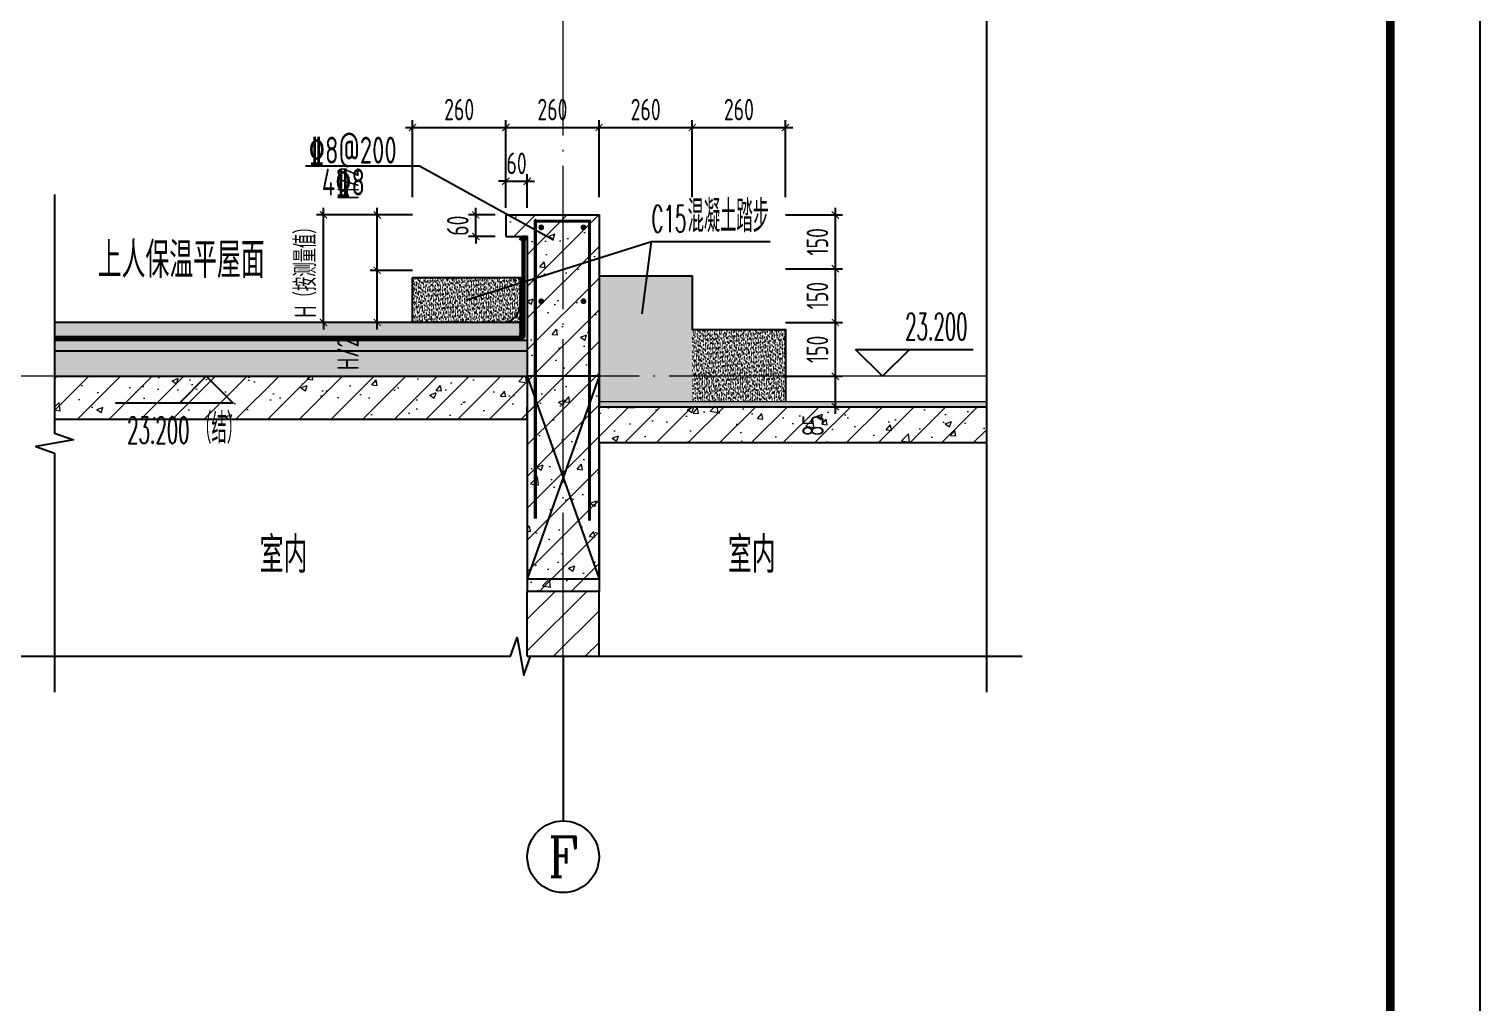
# Model space of a CAD drawing. Extents: x -812054 to 22247, y -644080 to 1003627.
# Drawn here: x -13511 to -9465, y -219673 to -216957 of the extents above; entities that cross this region are included whole.
import ezdxf
from ezdxf.enums import TextEntityAlignment as Align

# ---------------------------------------------------------------- set-up
doc = ezdxf.new("R2010")
doc.units = 0
doc.header["$LTSCALE"] = 1000
doc.linetypes.add('DASH', pattern=[0.35, 0.25, -0.1])
doc.linetypes.add('DOTE', pattern=[2.42, 2, -0.2, 0.02, -0.2])
doc.layers.get('0').update_dxf_attribs({"linetype": 'CONTINUOUS'})
doc.layers.get('DEFPOINTS').update_dxf_attribs({"linetype": 'CONTINUOUS'})
for name, color, linetype in [('3-屋面构造层', 157, 'CONTINUOUS'), ('A-AXIS_TEXT', 7, 'CONTINUOUS'), ('AXIS', 3, 'CONTINUOUS'), ('DIM', 2, 'CONTINUOUS'), ('DIM_ELEV', 3, 'CONTINUOUS'), ('DIM_IDEN', 67, 'CONTINUOUS'), ('DIM_SYMB', 3, 'CONTINUOUS'), ('PUB_TEXT', 2, 'CONTINUOUS'), ('REIN', 6, 'CONTINUOUS'), ('S-大样-砼线', 7, 'CONTINUOUS'), ('S-引出线', 40, 'CONTINUOUS'), ('TEXT', 2, 'CONTINUOUS'), ('WALL', 5, 'CONTINUOUS'), ('立面-看线', 251, 'CONTINUOUS')]:
    doc.layers.add(name, color=color, linetype=linetype)
for name, color, linetype, lineweight in [('AXIS_TEXT', 7, 'CONTINUOUS', 20), ('DOTE', 19, 'DOTE', 9), ('PUB_HATCH', 8, 'CONTINUOUS', 9), ('图框', 9, 'CONTINUOUS', 18)]:
    doc.layers.add(name, color=color, linetype=linetype, lineweight=lineweight)
doc.layers.add('yichutu', color=7, linetype='CONTINUOUS', true_color=0xffffff)
doc.styles.add('_TCH_AXIS', font='COMPLEX', dxfattribs={"bigfont": 'GBCBIG'})
doc.styles.add('_TCH_DIM', font='SIMPLEX.shx', dxfattribs={"width": 0.7, "bigfont": 'GBCBIG.shx'})
doc.styles.add('COMPLEX', font='COMPLEX')
doc.styles.add('DIM_FONT_T3', font='SIMPLEX', dxfattribs={"width": 0.705882, "bigfont": 'GBCBIG'})
doc.styles.add('TSSD_DIMENSION', font='Tssdeng.shx', dxfattribs={"width": 0.7, "bigfont": 'tssdchn.shx'})
doc.styles.add('TSSD_REIN', font='tssdeng.shx', dxfattribs={"width": 0.7, "height": 300, "bigfont": 'tssdchn.shx'})
doc.dimstyles.new('TSSD_20_20', dxfattribs={"dimtxt": 60, "dimasz": 20, "dimexe": 20, "dimexo": 50, "dimgap": 20, "dimtad": 1, "dimdec": 0, "dimzin": 0, "dimdsep": 46, "dimtxsty": 'TSSD_DIMENSION', "dimblk": 'ARCHTICK', "dimblk1": 'ARCHTICK', "dimblk2": 'ARCHTICK', "dimcen": 0, "dimdle": 20, "dimclrt": 7, "dimadec": 0, "dimazin": 0, "dimtfac": 1, "dimtdec": 0, "dimtix": 1, "dimtmove": 2, "dimatfit": 3, "dimfxl": 1, "dimtolj": 1, "dimtzin": 0, "dimarcsym": 0})
pattern_1 = [(45, (-700045.335, -61224.87), (-44.194174, 44.194174), []), (50, (-700045.33, -61224.87), (179.315046, -15.688034), [18.75, -206.25]), (355, (-700045.33, -61224.87), (-34.687833, 188.048033), [15, -165]), (100.4514, (-700030.4, -61226.18), (144.627345, 172.359886), [15.935047, -175.28553]), (46.1842, (-700045.33, -61174.87), (266.81026, -41.379754), [28.125, -309.375]), (96.6356, (-700023.1, -61178.32), (233.66568, 243.52947), [23.90257, -262.92825]), (351.1842, (-700045.33, -61174.87), (233.66549, 243.52965), [22.5, -247.5]), (21, (-700020.33, -61187.37), (149.226763, -100.654723), [18.75, -206.25]), (326, (-700020.33, -61187.37), (60.828833, 181.28751), [15, -165]), (71.4514, (-700007.9, -61195.76), (210.055657, 80.632624), [15.935047, -175.28553]), (37.5, (-700045.335, -61224.87), (3.039964, 83.2234635), [0, -163, 0, -167.5, 0, -165.625]), (7.5, (-700045.335, -61224.87), (65.767384, 98.602928), [0, -95.5, 0, -159.25, 0, -63.125]), (327.5, (-700101.085, -61224.87), (133.455609, -5.638718), [0, -62.5, 0, -195, 0, -258.75]), (317.5, (-700126.08, -61224.87), (145.796542, 25.026246), [0, -81.25, 0, -129.5, 0, -183.75])]

# ---------------------------------------------------------------- blocks, each defined once
blk = doc.blocks.new('GFDDDDRG')
at = {"layer": '图框'}
blk.add_lwpolyline([(923309.8, -107437), (923309.8, -159999.5), (893609.8, -159999.5), (893609.8, -107437)], close=True, dxfattribs=at)
blk.add_lwpolyline([(923309.8, -107437), (923309.8, -159999.5), (893609.8, -159999.5), (893609.8, -107437)], close=True, dxfattribs=at)
at = {"layer": '图框', "const_width": 50}
blk.add_lwpolyline([(894109.8, -159499.5), (922809.8, -159499.5), (922809.8, -108687), (894109.8, -108687)], close=True, dxfattribs=at)
blk = doc.blocks.new('yct-1051-594-26275-14850-25-1002.0')
at = {"layer": 'yichutu', "color": 7, "true_color": 0xffffff}
blk.add_lwpolyline([(0, 0), (0, 14850), (26275, 14850), (26275, 0)], close=True, dxfattribs=at)
blk = doc.blocks.new('_ArchTick')
at = {"color": 0, "linetype": 'ByBlock', "const_width": 0.15}
blk.add_lwpolyline([(-0.5, -0.5), (0.5, 0.5)], dxfattribs=at)
blk = doc.blocks.new('*D3517')
at = {"layer": 'DEFPOINTS', "color": 0, "transparency": 16777216}
for p in [(-11428.4, -217925.2), (-11262.4, -217925.2), (-11428.4, -218010.2)]:
    blk.add_point(p, dxfattribs=at)
at = {"layer": 'DIM', "color": 0, "lineweight": -2, "transparency": 16777216}
for p, q in [((-11262.4, -218030.2), (-11262.4, -217905.2)), ((-11378.4, -217925.2), (-11242.4, -217925.2)), ((-11378.4, -218010.2), (-11242.4, -218010.2))]:
    blk.add_line(p, q, dxfattribs=at)
at = {"layer": 'DIM', "color": 0, "lineweight": -2, "transparency": 16777216, "xscale": 20, "yscale": 20, "zscale": 20}
for p, rotation in [((-11262.4, -217925.2), 90), ((-11262.4, -218010.2), 270)]:
    blk.add_blockref('_ArchTick', p, dxfattribs=dict(at, rotation=rotation))
at = {"layer": 'DIM', "color": 7, "transparency": 16777216, "insert": (-11324.6, -218062.6), "char_height": 60, "attachment_point": 5, "rotation": 90, "style": 'TSSD_DIMENSION'}
blk.add_mtext('\\A1;85', dxfattribs=at)
blk = doc.blocks.new('*D3524')
at = {"layer": 'DEFPOINTS', "color": 0, "transparency": 16777216}
for p in [(-12689.6, -217475.1), (-12391.3, -217475.2), (-12391.3, -217775.2)]:
    blk.add_point(p, dxfattribs=at)
at = {"layer": 'DIM', "color": 0, "lineweight": -2, "transparency": 16777216}
for p, q in [((-12689.6, -217475.1), (-12689.6, -217455.1)), ((-12441.3, -217475.2), (-12709.6, -217475.1)), ((-12689.7, -217775.1), (-12689.6, -217475.1)), ((-12441.3, -217775.2), (-12709.7, -217775.1)), ((-12689.7, -217775.1), (-12689.7, -217795.1))]:
    blk.add_line(p, q, dxfattribs=at)
at = {"layer": 'DIM', "color": 0, "lineweight": -2, "transparency": 16777216, "xscale": 20, "yscale": 20, "zscale": 20}
for p, rotation in [((-12689.6, -217475.1), 269.9914374680386), ((-12689.7, -217775.1), 89.99143746803853)]:
    blk.add_blockref('_ArchTick', p, dxfattribs=dict(at, rotation=rotation))
at = {"layer": 'DIM', "color": 7, "transparency": 16777216, "insert": (-12739.7, -217625.1), "char_height": 60, "attachment_point": 5, "rotation": 89.9914, "style": 'TSSD_DIMENSION'}
blk.add_mtext('\\A1;H（按测量值）', dxfattribs=at)
blk = doc.blocks.new('*D3525')
at = {"layer": 'DEFPOINTS', "color": 0, "transparency": 16777216}
for p in [(-12539.6, -217475.2), (-12391.3, -217475.2), (-12391.3, -217630.2)]:
    blk.add_point(p, dxfattribs=at)
at = {"layer": 'DIM', "color": 0, "lineweight": -2, "transparency": 16777216}
for p, q in [((-12539.7, -217650.2), (-12539.6, -217455.2)), ((-12441.3, -217475.2), (-12559.6, -217475.2)), ((-12441.3, -217630.2), (-12559.7, -217630.2))]:
    blk.add_line(p, q, dxfattribs=at)
at = {"layer": 'DIM', "color": 0, "lineweight": -2, "transparency": 16777216, "xscale": 20, "yscale": 20, "zscale": 20}
for p, rotation in [((-12539.6, -217475.2), 89.99143746801619), ((-12539.7, -217630.2), 269.9914374680162)]:
    blk.add_blockref('_ArchTick', p, dxfattribs=dict(at, rotation=rotation))
at = {"layer": 'DIM', "color": 7, "transparency": 16777216, "insert": (-12621.3, -217387.5), "char_height": 60, "attachment_point": 5, "rotation": 89.9914, "style": 'TSSD_DIMENSION'}
blk.add_mtext('\\A1;H/2', dxfattribs=at)
blk = doc.blocks.new('*D3526')
at = {"layer": 'DEFPOINTS', "color": 0, "transparency": 16777216}
for p in [(-12539.7, -217630.2), (-12391.3, -217630.2), (-12391.3, -217775.2)]:
    blk.add_point(p, dxfattribs=at)
at = {"layer": 'DIM', "color": 0, "lineweight": -2, "transparency": 16777216}
for p, q in [((-12441.3, -217630.2), (-12559.7, -217630.2)), ((-12539.7, -217795.1), (-12539.7, -217610.2)), ((-12441.3, -217775.1), (-12559.7, -217775.1))]:
    blk.add_line(p, q, dxfattribs=at)
at = {"layer": 'DIM', "color": 0, "lineweight": -2, "transparency": 16777216, "xscale": 20, "yscale": 20, "zscale": 20}
for p, rotation in [((-12539.7, -217630.2), 89.99143746803242), ((-12539.7, -217775.1), 269.9914374680324)]:
    blk.add_blockref('_ArchTick', p, dxfattribs=dict(at, rotation=rotation))
at = {"layer": 'DIM', "color": 7, "transparency": 16777216, "insert": (-12621.4, -217862.7), "char_height": 60, "attachment_point": 5, "rotation": 89.9914, "style": 'TSSD_DIMENSION'}
blk.add_mtext('\\A1;H/2', dxfattribs=at)
blk = doc.blocks.new('*D3527')
at = {"layer": 'DEFPOINTS', "color": 0, "transparency": 16777216}
for p in [(-11401.3, -217231.3), (-11661.3, -217475.2), (-11401.3, -217475.2)]:
    blk.add_point(p, dxfattribs=at)
at = {"layer": 'DIM', "color": 0, "lineweight": -2, "transparency": 16777216}
for p, q in [((-11661.3, -217425.2), (-11661.3, -217211.3)), ((-11401.3, -217425.2), (-11401.3, -217211.3)), ((-11681.3, -217231.3), (-11381.3, -217231.3))]:
    blk.add_line(p, q, dxfattribs=at)
at = {"layer": 'DIM', "color": 0, "lineweight": -2, "transparency": 16777216, "xscale": 20, "yscale": 20, "zscale": 20, "rotation": 180}
blk.add_blockref('_ArchTick', (-11661.3, -217231.3), dxfattribs=at)
at = {"layer": 'DIM', "color": 0, "lineweight": -2, "transparency": 16777216, "xscale": 20, "yscale": 20, "zscale": 20}
blk.add_blockref('_ArchTick', (-11401.3, -217231.3), dxfattribs=at)
at = {"layer": 'DIM', "color": 7, "transparency": 16777216, "insert": (-11531.3, -217181.3), "char_height": 60, "attachment_point": 5, "style": 'TSSD_DIMENSION'}
blk.add_mtext('\\A1;260', dxfattribs=at)
blk = doc.blocks.new('*D3528')
at = {"layer": 'DEFPOINTS', "color": 0, "transparency": 16777216}
for p in [(-11661.3, -217231.3), (-11921.3, -217475.2), (-11661.3, -217475.2)]:
    blk.add_point(p, dxfattribs=at)
at = {"layer": 'DIM', "color": 0, "lineweight": -2, "transparency": 16777216}
for p, q in [((-11921.3, -217425.2), (-11921.3, -217211.3)), ((-11661.3, -217425.2), (-11661.3, -217211.3)), ((-11941.3, -217231.3), (-11641.3, -217231.3))]:
    blk.add_line(p, q, dxfattribs=at)
at = {"layer": 'DIM', "color": 0, "lineweight": -2, "transparency": 16777216, "xscale": 20, "yscale": 20, "zscale": 20, "rotation": 180}
blk.add_blockref('_ArchTick', (-11921.3, -217231.3), dxfattribs=at)
at = {"layer": 'DIM', "color": 0, "lineweight": -2, "transparency": 16777216, "xscale": 20, "yscale": 20, "zscale": 20}
blk.add_blockref('_ArchTick', (-11661.3, -217231.3), dxfattribs=at)
at = {"layer": 'DIM', "color": 7, "transparency": 16777216, "insert": (-11791.3, -217181.3), "char_height": 60, "attachment_point": 5, "style": 'TSSD_DIMENSION'}
blk.add_mtext('\\A1;260', dxfattribs=at)
blk = doc.blocks.new('*D3529')
at = {"layer": 'DEFPOINTS', "color": 0, "transparency": 16777216}
for p in [(-11921.3, -217231.3), (-12181.3, -217475.2), (-11921.3, -217475.2)]:
    blk.add_point(p, dxfattribs=at)
at = {"layer": 'DIM', "color": 0, "lineweight": -2, "transparency": 16777216}
for p, q in [((-12181.3, -217425.2), (-12181.3, -217211.3)), ((-11921.3, -217425.2), (-11921.3, -217211.3)), ((-12201.3, -217231.3), (-11901.3, -217231.3))]:
    blk.add_line(p, q, dxfattribs=at)
at = {"layer": 'DIM', "color": 0, "lineweight": -2, "transparency": 16777216, "xscale": 20, "yscale": 20, "zscale": 20, "rotation": 180}
blk.add_blockref('_ArchTick', (-12181.3, -217231.3), dxfattribs=at)
at = {"layer": 'DIM', "color": 0, "lineweight": -2, "transparency": 16777216, "xscale": 20, "yscale": 20, "zscale": 20}
blk.add_blockref('_ArchTick', (-11921.3, -217231.3), dxfattribs=at)
at = {"layer": 'DIM', "color": 7, "transparency": 16777216, "insert": (-12051.3, -217181.3), "char_height": 60, "attachment_point": 5, "style": 'TSSD_DIMENSION'}
blk.add_mtext('\\A1;260', dxfattribs=at)
blk = doc.blocks.new('*D3530')
at = {"layer": 'DEFPOINTS', "color": 0, "transparency": 16777216}
for p in [(-12181.3, -217231.3), (-12441.3, -217475.2), (-12181.3, -217475.2)]:
    blk.add_point(p, dxfattribs=at)
at = {"layer": 'DIM', "color": 0, "lineweight": -2, "transparency": 16777216}
for p, q in [((-12441.3, -217425.2), (-12441.3, -217211.3)), ((-12181.3, -217425.2), (-12181.3, -217211.3)), ((-12461.3, -217231.3), (-12161.3, -217231.3))]:
    blk.add_line(p, q, dxfattribs=at)
at = {"layer": 'DIM', "color": 0, "lineweight": -2, "transparency": 16777216, "xscale": 20, "yscale": 20, "zscale": 20, "rotation": 180}
blk.add_blockref('_ArchTick', (-12441.3, -217231.3), dxfattribs=at)
at = {"layer": 'DIM', "color": 0, "lineweight": -2, "transparency": 16777216, "xscale": 20, "yscale": 20, "zscale": 20}
blk.add_blockref('_ArchTick', (-12181.3, -217231.3), dxfattribs=at)
at = {"layer": 'DIM', "color": 7, "transparency": 16777216, "insert": (-12311.3, -217181.3), "char_height": 60, "attachment_point": 5, "style": 'TSSD_DIMENSION'}
blk.add_mtext('\\A1;260', dxfattribs=at)
blk = doc.blocks.new('*D3531')
at = {"layer": 'DEFPOINTS', "color": 0, "transparency": 16777216}
for p in [(-11451.3, -217475.2), (-11262.4, -217475.2), (-11451.3, -217625.2)]:
    blk.add_point(p, dxfattribs=at)
at = {"layer": 'DIM', "color": 0, "lineweight": -2, "transparency": 16777216}
for p, q in [((-11262.4, -217645.2), (-11262.4, -217455.2)), ((-11401.3, -217475.2), (-11242.4, -217475.2)), ((-11401.3, -217625.2), (-11242.4, -217625.2))]:
    blk.add_line(p, q, dxfattribs=at)
at = {"layer": 'DIM', "color": 0, "lineweight": -2, "transparency": 16777216, "xscale": 20, "yscale": 20, "zscale": 20}
for p, rotation in [((-11262.4, -217475.2), 89.99143746800853), ((-11262.4, -217625.2), 269.9914374680085)]:
    blk.add_blockref('_ArchTick', p, dxfattribs=dict(at, rotation=rotation))
at = {"layer": 'DIM', "color": 7, "transparency": 16777216, "insert": (-11312.4, -217550.2), "char_height": 60, "attachment_point": 5, "rotation": 89.9914, "style": 'TSSD_DIMENSION'}
blk.add_mtext('\\A1;150', dxfattribs=at)
blk = doc.blocks.new('*D3532')
at = {"layer": 'DEFPOINTS', "color": 0, "transparency": 16777216}
for p in [(-11451.3, -217625.2), (-11262.4, -217625.2), (-11451.3, -217775.2)]:
    blk.add_point(p, dxfattribs=at)
at = {"layer": 'DIM', "color": 0, "lineweight": -2, "transparency": 16777216}
for p, q in [((-11401.3, -217625.2), (-11242.4, -217625.2)), ((-11262.4, -217795.2), (-11262.4, -217605.2)), ((-11401.3, -217775.2), (-11242.4, -217775.2))]:
    blk.add_line(p, q, dxfattribs=at)
at = {"layer": 'DIM', "color": 0, "lineweight": -2, "transparency": 16777216, "xscale": 20, "yscale": 20, "zscale": 20}
for p, rotation in [((-11262.4, -217625.2), 89.99143746796419), ((-11262.4, -217775.2), 269.9914374679641)]:
    blk.add_blockref('_ArchTick', p, dxfattribs=dict(at, rotation=rotation))
at = {"layer": 'DIM', "color": 7, "transparency": 16777216, "insert": (-11312.4, -217700.2), "char_height": 60, "attachment_point": 5, "rotation": 89.9914, "style": 'TSSD_DIMENSION'}
blk.add_mtext('\\A1;150', dxfattribs=at)
blk = doc.blocks.new('*D3533')
at = {"layer": 'DEFPOINTS', "color": 0, "transparency": 16777216}
for p in [(-11451.3, -217775.2), (-11262.4, -217775.2), (-11451.3, -217925.2)]:
    blk.add_point(p, dxfattribs=at)
at = {"layer": 'DIM', "color": 0, "lineweight": -2, "transparency": 16777216}
for p, q in [((-11262.4, -217945.2), (-11262.4, -217755.2)), ((-11401.3, -217775.2), (-11242.4, -217775.2)), ((-11401.3, -217925.2), (-11242.4, -217925.2))]:
    blk.add_line(p, q, dxfattribs=at)
at = {"layer": 'DIM', "color": 0, "lineweight": -2, "transparency": 16777216, "xscale": 20, "yscale": 20, "zscale": 20}
for p, rotation in [((-11262.4, -217775.2), 89.991437468004), ((-11262.4, -217925.2), 269.991437468004)]:
    blk.add_blockref('_ArchTick', p, dxfattribs=dict(at, rotation=rotation))
at = {"layer": 'DIM', "color": 7, "transparency": 16777216, "insert": (-11312.4, -217850.2), "char_height": 60, "attachment_point": 5, "rotation": 89.9914, "style": 'TSSD_DIMENSION'}
blk.add_mtext('\\A1;150', dxfattribs=at)
blk = doc.blocks.new('*D3536')
at = {"layer": 'DEFPOINTS', "color": 0, "transparency": 16777216}
for p in [(-12265.2, -217475.2), (-12161.3, -217475.2), (-12161.3, -217535.2)]:
    blk.add_point(p, dxfattribs=at)
at = {"layer": 'DIM', "color": 0, "lineweight": -2, "transparency": 16777216}
for p, q in [((-12265.2, -217475.2), (-12265.2, -217455.2)), ((-12211.3, -217475.2), (-12285.2, -217475.2)), ((-12265.2, -217535.2), (-12265.2, -217475.2)), ((-12211.3, -217535.2), (-12285.2, -217535.2)), ((-12265.2, -217535.2), (-12265.2, -217555.2))]:
    blk.add_line(p, q, dxfattribs=at)
at = {"layer": 'DIM', "color": 0, "lineweight": -2, "transparency": 16777216, "xscale": 20, "yscale": 20, "zscale": 20}
for p, rotation in [((-12265.2, -217475.2), 270), ((-12265.2, -217535.2), 90)]:
    blk.add_blockref('_ArchTick', p, dxfattribs=dict(at, rotation=rotation))
at = {"layer": 'DIM', "color": 7, "transparency": 16777216, "insert": (-12315.2, -217505.2), "char_height": 60, "attachment_point": 5, "rotation": 90, "style": 'TSSD_DIMENSION'}
blk.add_mtext('\\A1;60', dxfattribs=at)
blk = doc.blocks.new('*D3537')
at = {"layer": 'DEFPOINTS', "color": 0, "transparency": 16777216}
for p in [(-12121.3, -217381.3), (-12181.3, -217505.2), (-12121.3, -217505.2)]:
    blk.add_point(p, dxfattribs=at)
at = {"layer": 'DIM', "color": 0, "lineweight": -2, "transparency": 16777216}
for p, q in [((-12181.3, -217381.3), (-12201.3, -217381.3)), ((-12181.3, -217455.2), (-12181.3, -217361.3)), ((-12181.3, -217381.3), (-12121.3, -217381.3)), ((-12121.3, -217455.2), (-12121.3, -217361.3)), ((-12121.3, -217381.3), (-12101.3, -217381.3))]:
    blk.add_line(p, q, dxfattribs=at)
at = {"layer": 'DIM', "color": 0, "lineweight": -2, "transparency": 16777216, "xscale": 20, "yscale": 20, "zscale": 20}
blk.add_blockref('_ArchTick', (-12181.3, -217381.3), dxfattribs=at)
at = {"layer": 'DIM', "color": 0, "lineweight": -2, "transparency": 16777216, "xscale": 20, "yscale": 20, "zscale": 20, "rotation": 180}
blk.add_blockref('_ArchTick', (-12121.3, -217381.3), dxfattribs=at)
at = {"layer": 'DIM', "color": 7, "transparency": 16777216, "insert": (-12151.3, -217331.3), "char_height": 60, "attachment_point": 5, "style": 'TSSD_DIMENSION'}
blk.add_mtext('\\A1;60', dxfattribs=at)
blk = doc.blocks.new('_AXISO')
blk.add_circle((0, 0), 0.5)
at = {"layer": 'A-AXIS_TEXT', "style": 'COMPLEX', "width": 1.041667}
blk.add_attdef('A', text='', height=0.56, dxfattribs=at).set_placement((-0.25, -0.28), (0.25, -0.28), align=Align.FIT)
blk = doc.blocks.new('20210809.04175823')
at = {"layer": 'REIN', "const_width": 9}
blk.add_lwpolyline([(87795.5, 66684), (87795.5, 67513.4), (87946.6, 67513.4), (87946.6, 66678.4)], dxfattribs=at)
at = {"layer": 'REIN', "const_width": 8}
for points in [[(87808.2, 67496.1, 1), (87816.2, 67496.1, 1)], [(87926, 67496.1, 1), (87934, 67496.1, 1)], [(87808.2, 67290.1, 1), (87816.2, 67290.1, 1)], [(87926, 67290.1, 1), (87934, 67290.1, 1)]]:
    blk.add_lwpolyline(points, format="xyb", close=True, dxfattribs=at)
at = {"layer": 'S-大样-砼线'}
for p, q in [((87773.3, 67080.9), (87973.3, 66515.9)), ((87973.3, 67080.9), (87773.3, 66515.9))]:
    blk.add_line(p, q, dxfattribs=at)
blk.add_lwpolyline([(87973.3, 67080.9), (87773.3, 67080.9), (87773.3, 66515.9), (87973.3, 66515.9)], close=True, dxfattribs=at)
at = {"layer": 'S-引出线'}
blk.add_lwpolyline([(87846.2, 67460.1), (87472.9, 67667.2), (87154.5, 67667.2)], dxfattribs=at)
at = {"layer": 'TEXT', "style": 'TSSD_REIN', "width": 0.7}
for s, p in [('%%1328@200', (87164, 67674.1)), ('4%%1328', (87200.1, 67585))]:
    blk.add_text(s, height=75, rotation=0, dxfattribs=at).set_placement(p)

msp = doc.modelspace()

# ---------------------------------------------------------------- hatches: boundary and pattern name
at = {"layer": '3-屋面构造层'}
h = msp.add_hatch(dxfattribs=at)
h.set_pattern_fill('隔热材料01', color=256, scale=7.692308, style=0)
h.set_pattern_definition([(270, (-1991031.4157, -1103824.6645), (3.846153863, -7e-16), [0.385980771, -3.460173092]), (270, (-1991034.297, -1103824.6645), (3.846153863, -7e-16), [0.385980771, -3.460173092]), (90, (-1991032.3347, -1103827.2745), (-3.846153863, 2e-16), [0.385980771, -3.460173092]), (90, (-1991033.3782, -1103827.2745), (-3.846153863, 2e-16), [0.385980771, -3.460173092]), (180, (-1991030.9325, -1103827.8926), (-5e-16, -3.846153863), [3.848019248, 0.0018653846]), (135, (-1991032.006, -1103827.6996), (2e-16, 3.8461441747), [0.328307694, -5.110980792]), (116.56505, (-1991028.3921, -1103827.4674), (8.6793e-06, 3.8461487416), [0.215769232, -8.384500037]), (116.56505, (-1991032.2382, -1103827.4674), (8.6793e-06, 3.8461487416), [0.215769232, -8.384500037]), (153.43495, (-1991027.774, -1103827.8926), (-8.6793e-06, 3.8461487416), [0.431538463, -8.168730805]), (153.43495, (-1991031.62, -1103827.8926), (-8.6793e-06, 3.8461487416), [0.431538463, -8.168730805]), (63.43495, (-1991028.4886, -1103826.8885), (-8.6793e-06, 3.8461487416), [2.054923086, -6.5453461826]), (63.43495, (-1991032.3347, -1103826.8885), (-8.6793e-06, 3.8461487416), [2.054923086, -6.5453461826]), (116.56505, (-1991027.5696, -1103824.6645), (8.6793e-06, 3.8461487416), [0.215769232, -8.384500037]), (116.56505, (-1991031.4157, -1103824.6645), (8.6793e-06, 3.8461487416), [0.215769232, -8.384500037]), (135, (-1991031.5122, -1103824.4716), (2e-16, 3.8461441747), [0.328307694, -5.110980792]), (153.43495, (-1991027.8982, -1103824.2394), (-8.6793e-06, 3.8461487416), [0.431538463, -8.168730805]), (153.43495, (-1991031.7444, -1103824.2394), (-8.6793e-06, 3.8461487416), [0.431538463, -8.168730805]), (45, (-1991034.2007, -1103824.4716), (2e-16, 3.8461441747), [0.328307694, -5.110980792]), (63.43495, (-1991030.451, -1103824.6645), (-8.6793e-06, 3.8461487416), [0.215769232, -8.384500037]), (63.43495, (-1991034.2972, -1103824.6645), (-8.6793e-06, 3.8461487416), [0.215769232, -8.384500037]), (26.56505, (-1991030.1224, -1103824.2394), (8.6793e-06, 3.8461487416), [0.431538463, -8.168730805]), (26.56505, (-1991033.9685, -1103824.2394), (8.6793e-06, 3.8461487416), [0.431538463, -8.168730805]), (116.56505, (-1991029.532, -1103826.8885), (8.6793e-06, 3.8461487416), [2.054923086, -6.5453461826]), (116.56505, (-1991033.3782, -1103826.8885), (8.6793e-06, 3.8461487416), [2.054923086, -6.5453461826]), (45, (-1991033.7068, -1103827.6996), (2e-16, 3.8461441747), [0.328307694, -5.110980792]), (63.43495, (-1991029.6285, -1103827.4674), (-8.6793e-06, 3.8461487416), [0.215769232, -8.384500037]), (63.43495, (-1991033.4747, -1103827.4674), (-8.6793e-06, 3.8461487416), [0.215769232, -8.384500037]), (26.56505, (-1991030.2467, -1103827.8926), (8.6793e-06, 3.8461487416), [0.431538463, -8.168730805]), (26.56505, (-1991034.0928, -1103827.8926), (8.6793e-06, 3.8461487416), [0.431538463, -8.168730805])])
edge = h.paths.add_edge_path()
edge.add_arc((-12132.1, -217544.39), 9.23, 90, 180, ccw=False)
edge.add_line((-12132.1, -217535.16), (-12121.33, -217535.16))
edge.add_line((-12121.33, -217535.16), (-12121.33, -217544.39))
edge.add_line((-12121.33, -217544.39), (-12141.33, -217544.39))
h = msp.add_hatch(dxfattribs=at)
h.set_pattern_fill('混凝土', color=256, scale=5, angle=-1.14576, style=0)
h.set_pattern_definition([(48.8542372, (-2073792.9, -1147916.525), (35.7930991, -3.8540962), [3.75, -41.25]), (353.8542372, (-2073792.9, -1147916.525), (-6.18413784, 37.7408106), [3, -33]), (99.3056372, (-2073789.917, -1147916.846), (29.6089874, 33.88669106), [3.1870095, -35.0571056]), (45.0384372, (-2073792.7, -1147906.527), (53.1858973, -9.3413237), [5.625, -61.875]), (95.4898372, (-2073788.27, -1147907.306), (47.6977146, 47.7616795), [4.7805144, -52.58565]), (350.0384372, (-2073792.7, -1147906.527), (47.6976773, 47.7617167), [4.5, -49.5]), (19.8542372, (-2073787.75, -1147909.127), (29.43684693, -20.72370726), [3.75, -41.25]), (324.8542372, (-2073787.75, -1147909.127), (12.88833923, 36.00698624), [3, -33]), (70.3056372, (-2073785.298, -1147910.854), (42.32519773, 15.28324586), [3.1870095, -35.0571056]), (36.35423716, (-2073792.9, -1147916.525), (0.9406985, 16.62920733), [0, -32.6, 0, -33.5, 0, -33.125]), (6.3542372, (-2073792.9, -1147916.525), (13.54517982, 19.45362572), [0, -19.1, 0, -31.85, 0, -12.625]), (326.35423716, (-2073804.048, -1147916.302), (26.66323482, -1.66123381), [0, -12.5, 0, -39, 0, -51.75]), (316.3542372, (-2073809.047, -1147916.202), (29.25356332, 4.4211788), [0, -16.25, 0, -25.9, 0, -36.75])])
h.paths.add_polyline_path([(-13439.62, -217815.16), (-13439.62, -217775.16), (-12141.33, -217775.16), (-12141.33, -217815.16)])
h = msp.add_hatch(dxfattribs=at)
h.set_pattern_fill('隔热材料03', color=256, scale=12.5, style=0)
h.set_pattern_definition([(113.578, (-2491448.7458, -729511.7962), (-0.0086926214, 6.2699620763), [1.075, -0.5693125, 2.8375, -0.5693125, 1.075, -0.6825]), (66.42, (-2491447.1087, -729511.7962), (2.7277878508, 6.04248e-05), [1.075, -0.5693125, 2.840375, -0.5693125, 1.075, -0.6825]), (180, (-2491447.109, -729511.796), (0, 6.25), [1.636625, -1.0910625]), (180, (-2491448.4726, -729506.171), (0, 6.25), [1.636625, -1.0910625]), (90, (-2491446.677, -729510.807), (2.72775, 2e-16), [0.52175, -5.72825]), (90, (-2491448.041, -729507.682), (2.72775, 2e-16), [0.52175, -5.72825]), (90, (-2491449.177, -729510.807), (2.72775, 2e-16), [0.52175, -5.72825]), (90, (-2491450.541, -729507.682), (2.72775, 2e-16), [0.52175, -5.72825])])
edge = h.paths.add_edge_path()
edge.add_line((-12135.08, -217775.16), (-12135.08, -217811.11))
edge.add_arc((-12141.33, -217811.11), 6.25, -90, 0, ccw=False)
edge.add_line((-12141.33, -217817.36), (-12141.33, -217775.16))
edge.add_line((-12141.33, -217775.16), (-12135.08, -217775.16))
h = msp.add_hatch(dxfattribs=at)
h.set_pattern_fill('焦渣矿渣', color=256, scale=4, angle=-1.14576, style=0)
h.set_pattern_definition([(358.85423716, (-2073792.9, -1147906.525), (8.27546507, 13.69326162), [1.6, -14.4]), (298.85423716, (-2073792.9, -1147906.525), (15.99644496, -0.32013217), [1.6, -14.4]), (238.85423716, (-2073791.3, -1147906.557), (7.72097989, -14.01339379), [1.6, -14.4]), (268.8542372, (-2073786.501, -1147906.653), (15.83683295, -8.3183365), [2.4, -11.456]), (268.8542372, (-2073784.902, -1147906.685), (15.83683295, -8.3183365), [2.4, -11.456]), (268.8542372, (-2073783.302, -1147906.717), (15.83683295, -8.3183365), [2.4, -11.456])])
h.paths.add_polyline_path([(-13439.62, -217855.16), (-13439.62, -217825.16), (-12121.34, -217825.16), (-12121.34, -217855.16)])
h = msp.add_hatch(dxfattribs=at)
h.set_pattern_fill('加气混凝土', color=256, scale=5, style=0)
h.set_pattern_definition([(0, (-2073775.2, -1147934.825), (30, 60), [0, -60]), (0, (-2073810.3, -1147942.925), (30, 60), [0, -60]), (0, (-2073790.8, -1147943.525), (30, 60), [0, -60]), (0, (-2073769.5, -1147925.825), (30, 60), [0, -60]), (0, (-2073794.4, -1147946.525), (30, 60), [0, -60]), (0, (-2073763.5, -1147888.025), (30, 60), [0, -60]), (0, (-2073781.8, -1147892.825), (30, 60), [0, -60]), (0, (-2073772.2, -1147900.325), (30, 60), [0, -60]), (0, (-2073821.1, -1147901.525), (30, 60), [0, -60]), (0, (-2073791.7, -1147904.225), (30, 60), [0, -60]), (0, (-2073803.1, -1147919.525), (30, 60), [0, -60]), (0, (-2073802.5, -1147942.025), (30, 60), [0, -60]), (0, (-2073780, -1147944.425), (30, 60), [0, -60]), (0, (-2073763.5, -1147918.025), (30, 60), [0, -60]), (0, (-2073819.6, -1147927.325), (30, 60), [0, -60]), (0, (-2073814.5, -1147917.125), (30, 60), [0, -60]), (0, (-2073791.1, -1147921.325), (30, 60), [0, -60]), (0, (-2073799.5, -1147930.025), (30, 60), [0, -60]), (0, (-2073804.3, -1147910.225), (30, 60), [0, -60]), (0, (-2073796.8, -1147887.725), (30, 60), [0, -60]), (0, (-2073817.2, -1147939.925), (30, 60), [0, -60]), (0, (-2073784.2, -1147900.025), (30, 60), [0, -60]), (0, (-2073812.1, -1147899.125), (30, 60), [0, -60]), (0, (-2073816.9, -1147891.325), (30, 60), [0, -60]), (130.601294, (-2073767.186, -1147906.811), (-149.999998343, 180.000000787), [2.6341554, -1103.7111]), (18.4349488, (-2073771.472, -1147905.668), (149.999999447, 59.999999557), [2.710524, -376.76279]), (90, (-2073771.472, -1147908.24), (30, 60), [2.5714284, -117.428565]), (161.565051, (-2073768.9, -1147909.097), (-150.000000755, 59.999995527), [2.710524, -376.76279]), (53.1301023, (-2073768.9, -1147909.097), (30.000000057, 59.99999997), [2.857143, -297.14285]), (135, (-2073766.614, -1147939.668), (-30.00000363, 59.99999594), [2.424366, -167.28126]), (45, (-2073770.043, -1147939.668), (29.9999998, 59.99999976), [2.424366, -167.28126]), (135, (-2073768.329, -1147941.382), (-30.00000363, 59.99999594), [2.424366, -167.28126]), (45, (-2073768.329, -1147941.382), (29.9999998, 59.99999976), [2.424366, -167.28126]), (116.565051, (-2073795.47, -1147899.38), (-5.2e-06, 119.9999967), [3.1943826, -63.88765]), (180, (-2073796.9, -1147896.525), (-30, 60), [3.4285716, -56.571425]), (63.4349488, (-2073801.757, -1147899.38), (3e-07, 119.9999994), [3.1943826, -63.88765]), (116.565051, (-2073800.33, -1147902.24), (-5.2e-06, 119.9999967), [3.1943826, -63.88765]), (0, (-2073800.33, -1147902.24), (30, 60), [3.4285716, -56.571425]), (63.4349488, (-2073796.9, -1147902.24), (3e-07, 119.9999994), [3.1943826, -63.88765]), (107.102728, (-2073772.9002, -1147919.668), (-89.9999965592, 300.000000484), [3.8861346, -1628.29025]), (143.972626, (-2073774.043, -1147915.954), (-569.999992774, 419.999999525), [3.8861346, -812.202]), (180, (-2073777.186, -1147913.67), (-30, 60), [3.7142856, -56.28571]), (36.0273733, (-2073784.043, -1147915.954), (569.999995788, 419.999995472), [3.8861346, -812.202]), (71.5650511, (-2073785.186, -1147919.382), (90.000000462, 299.999999483), [3.6140316, -375.85928]), (107.102728, (-2073784.043, -1147923.0967), (-89.9999965592, 300.000000484), [3.8861346, -1628.29025]), (143.972626, (-2073780.9, -1147925.3824), (-569.999992774, 419.999999525), [3.8861346, -812.202]), (0, (-2073780.9, -1147925.38), (30, 60), [3.7142856, -56.28571]), (36.0273733, (-2073777.186, -1147925.3824), (569.999995788, 419.999995472), [3.8861346, -812.202]), (71.5650511, (-2073774.043, -1147923.097), (90.000000462, 299.999999483), [3.6140316, -375.85928]), (150.255118, (-2073772.329, -1147891.668), (-90.000000213, 59.999999257), [2.303502, -481.43196]), (90, (-2073774.33, -1147892.81), (30, 60), [2.2857144, -117.714275]), (29.7448813, (-2073774.329, -1147892.811), (90.000000053, 59.99999972), [2.303502, -481.43196]), (116.565051, (-2073786.33, -1147934.24), (-5.2e-06, 119.9999967), [3.1943826, -63.88765]), (168.690067, (-2073787.7573, -1147931.3824), (-270.0000002, 59.999998494), [2.9137254, -608.96855]), (41.1859251, (-2073792.9002, -1147932.811), (749.999995456, 659.999994229), [3.0371844, -1272.5802]), (90, (-2073792.9, -1147935.668), (30, 60), [2.857143, -117.14285]), (138.814074, (-2073790.6144, -1147937.668), (-749.999986669, 660.0000042036), [3.0371844, -1272.5802]), (16.6992442, (-2073790.6144, -1147937.668), (989.9999925516, 299.9999968578), [2.982945, -1249.85375]), (60.9453959, (-2073787.7573, -1147936.811), (29.9999999204, 59.9999994693), [2.9416086, -1232.53395]), (109.983106, (-2073811.4716, -1147909.0967), (-150.000000565, 419.9999988885), [3.3442002, -1401.21975]), (155.556045, (-2073812.6144, -1147905.9538), (-390.0000014866, 179.9999962603), [3.4522986, -1446.51315]), (24.4439547, (-2073818.9002, -1147905.9538), (390.0000001945, 179.9999991342), [3.4522986, -1446.51315]), (70.0168934, (-2073820.043, -1147909.0967), (150.0000004522, 419.999998958), [3.3442002, -1401.21975]), (109.983106, (-2073818.9002, -1147912.2395), (-150.000000565, 419.9999988885), [3.3442002, -1401.21975]), (160.016893, (-2073815.7573, -1147913.3824), (-150.000000088, 59.999997267), [3.3442002, -698.93775]), (19.9831065, (-2073815.7573, -1147913.3824), (149.999999176, 59.999999905), [3.3442002, -698.93775]), (70.0168934, (-2073812.6144, -1147912.2395), (150.0000004522, 419.999998958), [3.3442002, -1401.21975]), (122.005383, (-2073789.186, -1147914.525), (-30.000004026, 59.999996937), [2.6954232, -563.3434]), (18.4349488, (-2073793.186, -1147913.097), (149.999999447, 59.999999557), [2.710524, -376.76279]), (90, (-2073793.186, -1147915.668), (30, 60), [2.5714284, -117.428565]), (161.565051, (-2073790.614, -1147916.525), (-150.000000755, 59.999995527), [2.710524, -376.76279]), (54.4623222, (-2073790.6144, -1147916.5252), (209.9999996957, 299.9999995506), [2.457807, -1029.82115]), (116.565051, (-2073806.614, -1147929.097), (-5.2e-06, 119.9999967), [3.1943826, -63.88765]), (180, (-2073808.043, -1147926.24), (-30, 60), [3.142857, -56.85714]), (59.0362434, (-2073812.9, -1147929.0967), (30.000000098, 59.999999709), [3.3319728, -696.3822]), (120.963756, (-2073811.186, -1147931.954), (-30.0000041, 59.999997245), [3.3319728, -696.3822]), (0, (-2073811.186, -1147931.954), (30, 60), [3.142857, -56.85714]), (63.4349488, (-2073808.043, -1147931.954), (3e-07, 119.9999994), [3.1943826, -63.88765])])
h.paths.add_polyline_path([(-12121.33, -217925.16), (-13439.62, -217925.16), (-13439.62, -217895.16), (-12121.33, -217895.16)])
at = {"layer": 'PUB_HATCH'}
h = msp.add_hatch(dxfattribs=at)
h.set_pattern_fill('钢筋混凝土', color=256, scale=25, style=0)
h.set_pattern_definition(pattern_1)
h.paths.add_polyline_path([(-12181.33, -217535.16), (-12121.33, -217535.16), (-11921.33, -217475.16), (-12181.33, -217475.16)])
h = msp.add_hatch(dxfattribs=at)
h.set_pattern_fill('钢筋混凝土', color=256, scale=25, style=0)
h.set_pattern_definition(pattern_1)
h.paths.add_polyline_path([(-11921.33, -217475.16), (-12121.33, -217535.16), (-12121.33, -217925.16), (-12054.67, -217965.16), (-11921.33, -217925.16)])
h = msp.add_hatch(dxfattribs=at)
h.set_pattern_fill('钢筋混凝土', color=256, scale=25, style=0)
h.set_pattern_definition(pattern_1)
h.paths.add_polyline_path([(-13439.62, -218045.16), (-12121.33, -218045.16), (-12054.67, -217965.16), (-12121.33, -217925.16), (-13439.62, -217925.16)])
h = msp.add_hatch(dxfattribs=at)
h.set_pattern_fill('钢筋混凝土', color=256, scale=25, style=0)
h.set_pattern_definition(pattern_1)
h.paths.add_polyline_path([(-12054.67, -217965.16), (-12121.33, -218045.16), (-12121.33, -218010.16), (-11988, -218043.49), (-11921.33, -218010.16), (-11921.33, -217925.16)])
h = msp.add_hatch(dxfattribs=at)
h.set_pattern_fill('钢筋混凝土', color=256, scale=25, style=0)
h.set_pattern_definition(pattern_1)
h.paths.add_polyline_path([(-11988, -218043.49), (-12121.33, -218010.16), (-12121.33, -218525.16), (-11921.33, -218525.16), (-11921.33, -218110.16)])
h = msp.add_hatch(dxfattribs=at)
h.set_pattern_fill('钢筋混凝土', color=256, scale=25, style=0)
h.set_pattern_definition(pattern_1)
h.paths.add_polyline_path([(-11988, -218043.49), (-11921.33, -218110.16), (-10841.33, -218110.16), (-10841.33, -218010.16), (-11921.33, -218010.16)])
h = msp.add_hatch(dxfattribs=at)
h.set_pattern_fill('普通砖', color=256, scale=25, style=0)
h.set_pattern_definition([(45, (-700045.335, -61179.99), (-44.1941915, 44.1941915), [])])
h.paths.add_polyline_path([(-11921.33, -218705.92), (-11921.33, -218525.16), (-12121.33, -218525.16), (-12121.33, -218705.92)])
at = {"layer": '立面-看线'}
h = msp.add_hatch(dxfattribs=at)
h.set_pattern_fill('碎沙', color=256, scale=4)
h.set_pattern_definition([(37.5, (-813494.574, -603087.112), (-0.32000626, 9.78826475), [0, -7.7216, 0, -8.636, 0, -8.255]), (7.5, (-813494.574, -603087.112), (8.99046566, 14.33650201), [0, -4.1656, 0, -6.9596, 0, -2.667]), (327.5, (-813500.822, -603087.112), (15.819847405, 0.02874369), [0, -2.54, 0, -9.144, 0, -11.938]), (317.5, (-813500.822, -603087.112), (15.27112905, 4.45858647), [0, -1.27, 0, -5.9944, 0, -6.858])])
h.paths.add_polyline_path([(-12141.33, -217775.16), (-12141.33, -217650.15), (-12441.33, -217650.15), (-12441.33, -217775.16)])
h = msp.add_hatch(dxfattribs=at)
h.set_pattern_fill('碎沙', color=256, scale=4)
h.set_pattern_definition([(37.5, (-813054.574, -603009.445), (-0.32000626, 9.78826475), [0, -7.7216, 0, -8.636, 0, -8.255]), (7.5, (-813054.574, -603009.445), (8.99046566, 14.33650201), [0, -4.1656, 0, -6.9596, 0, -2.667]), (327.5, (-813060.822, -603009.445), (15.819847405, 0.02874369), [0, -2.54, 0, -9.144, 0, -11.938]), (317.5, (-813060.822, -603009.445), (15.27112905, 4.45858647), [0, -1.27, 0, -5.9944, 0, -6.858])])
edge = h.paths.add_edge_path()
edge.add_line((-11661.33, -217995.16), (-11661.33, -217645.16))
edge.add_line((-11661.33, -217645.16), (-11921.33, -217645.16))
edge.add_line((-11921.33, -217650.16), (-11921.33, -217975.16))
edge.add_line((-11921.33, -217995.16), (-11662.11, -217995.16))
h = msp.add_hatch(dxfattribs=at)
h.set_pattern_fill('碎沙', color=256, scale=4)
h.set_pattern_definition([(37.5, (-812714.574, -603248.779), (-0.32000626, 9.78826475), [0, -7.7216, 0, -8.636, 0, -8.255]), (7.5, (-812714.574, -603248.779), (8.99046566, 14.33650201), [0, -4.1656, 0, -6.9596, 0, -2.667]), (327.5, (-812720.822, -603248.779), (15.819847405, 0.02874369), [0, -2.54, 0, -9.144, 0, -11.938]), (317.5, (-812720.822, -603248.779), (15.27112905, 4.45858647), [0, -1.27, 0, -5.9944, 0, -6.858])])
h.paths.add_polyline_path([(-11401.33, -217995.16), (-11401.33, -217795.16), (-11661.33, -217795.16), (-11661.33, -217995.16)])
h = msp.add_hatch(dxfattribs=at)
h.set_pattern_fill('HONEY', color=256, scale=7)
h.set_pattern_definition([(0, (-2790694.174, -1519448.792), (16.66875, 9.623705), [11.1125, -22.225]), (120, (-2790694.174, -1519448.792), (-16.66874801, 9.62370845), [11.1125, -22.225]), (60, (-2790694.174, -1519448.792), (1.99e-06, 19.24741345), [-22.225, 11.1125])])
h.paths.add_polyline_path([(-12121.33, -217895.16), (-13439.62, -217895.16), (-13439.62, -217855.16), (-12121.33, -217855.16)])
h = msp.add_hatch(dxfattribs=at)
h.set_pattern_fill('HONEY', color=256, scale=7)
h.set_pattern_definition([(0, (-813270.603, -603372.112), (16.66875, 9.623705), [11.1125, -22.225]), (120, (-813270.603, -603372.112), (-16.66874801, 9.62370845), [11.1125, -22.225]), (60, (-813270.603, -603372.112), (1.99e-06, 19.24741345), [-22.225, 11.1125])])
h.paths.add_polyline_path([(-10841.33, -218010.16), (-10841.33, -217995.16), (-11921.33, -217995.16), (-11921.33, -218010.16)])

# ---------------------------------------------------------------- linework, layer by layer
at = {"layer": '3-屋面构造层'}
for p, q in [((-12135.08, -217775.16), (-13439.62, -217775.16)), ((-12141.33, -217775.16), (-12141.33, -217817.36)), ((-12141.32, -217815.16), (-13439.62, -217815.16)), ((-12121.34, -217825.16), (-13439.62, -217825.16)), ((-12121.34, -217855.16), (-13439.62, -217855.16))]:
    msp.add_line(p, q, dxfattribs=at)
at = {"layer": '3-屋面构造层', "color": 251, "linetype": 'DASH', "ltscale": 0.05, "true_color": 0x636466, "const_width": 2.5}
msp.add_lwpolyline([(-12256.33, -217822.36), (-12141.33, -217822.36, 0.4142136), (-12130.08, -217811.11), (-12130.08, -217544.39)], format="xyb", dxfattribs=at)
at = {"layer": '3-屋面构造层', "color": 251, "true_color": 0x636466}
for points in [[(-12256.33, -217819.86), (-12141.33, -217819.86, 0.4142136), (-12132.58, -217811.11), (-12132.58, -217544.39)], [(-12256.33, -217817.36), (-12141.33, -217817.36, 0.4142136), (-12135.08, -217811.11), (-12135.08, -217544.39)], [(-12256.33, -217821.11), (-12141.33, -217821.11, 0.4142136), (-12131.33, -217811.11), (-12131.33, -217544.39), (-12128.83, -217544.39), (-12128.83, -217811.11, -0.4142136), (-12141.33, -217823.61), (-12256.33, -217823.61)]]:
    msp.add_lwpolyline(points, format="xyb", dxfattribs=at)
at = {"layer": '3-屋面构造层', "ltscale": 0.8}
msp.add_lwpolyline([(-12141.33, -217544.39, -0.4142136), (-12132.1, -217535.16), (-12121.33, -217535.16), (-12121.33, -217544.39), (-12141.33, -217544.39)], format="xyb", dxfattribs=at)
at = {"layer": '3-屋面构造层', "color": 251, "linetype": 'DASH', "ltscale": 0.05, "true_color": 0x636466, "const_width": 2.5}
for points in [[(-12270.23, -217822.36), (-13439.62, -217822.36)], [(-12256.33, -217818.61), (-12270.23, -217822.36)]]:
    msp.add_lwpolyline(points, dxfattribs=at)
at = {"layer": '3-屋面构造层', "color": 251, "true_color": 0x636466}
for points in [[(-12270.23, -217821.11), (-13439.62, -217821.11)], [(-13439.62, -217823.61), (-12270.23, -217823.61)], [(-12256.89, -217817.5), (-12270.79, -217821.25)], [(-12269.67, -217823.48), (-12255.77, -217819.73)]]:
    msp.add_lwpolyline(points, dxfattribs=at)
at = {"layer": '3-屋面构造层'}
msp.add_arc((-12191.33, -217725.16), 50, 270, 360, dxfattribs=at)
at = {"layer": 'AXIS'}
msp.add_line((-12021.31, -218705.92), (-12021.31, -219165.31), dxfattribs=at)
at = {"layer": 'DIM_ELEV', "color": 3}
for p, q in [((-11130.94, -217925.16), (-11205.94, -217850.16)), ((-11205.94, -217850.16), (-10877.94, -217850.16)), ((-11130.94, -217925.16), (-11055.94, -217850.16)), ((-13016.49, -217925.16), (-13091.49, -218000.16)), ((-13016.49, -217925.16), (-12941.49, -218000.16)), ((-12941.49, -218000.16), (-13269.49, -218000.16))]:
    msp.add_line(p, q, dxfattribs=at)
at = {"layer": 'DIM_IDEN'}
for p, q in [((-12290.62, -217712.04), (-11775.09, -217549.74)), ((-11800.82, -217751.05), (-11775.09, -217549.74)), ((-11775.09, -217549.74), (-11444.5, -217549.74))]:
    msp.add_line(p, q, dxfattribs=at)
at = {"layer": 'DIM_SYMB'}
for points in [[(-10841.33, -214505.05), (-10841.33, -216627.36), (-10788.83, -216646.47), (-10893.83, -216664.98), (-10841.33, -216683.61), (-10841.33, -218805.92)], [(-13439.62, -217417.9), (-13439.62, -218083.79), (-13387.12, -218102.89), (-13492.12, -218121.41), (-13439.62, -218140.04), (-13439.62, -218805.92)], [(-13539.62, -218705.92), (-12168.6, -218705.92), (-12149.49, -218653.42), (-12130.98, -218758.42), (-12112.35, -218705.92), (-10741.33, -218705.92)]]:
    msp.add_lwpolyline(points, dxfattribs=at)
at = {"layer": 'DOTE', "color": 1, "linetype": 'DOTE', "ltscale": 0.2}
for p, q in [((-12021.33, -218705.92), (-12021.33, -213925.16)), ((-10841.33, -217925.16), (-13590.81, -217925.16))]:
    msp.add_line(p, q, dxfattribs=at)
at = {"layer": 'PUB_HATCH', "color": 215, "true_color": 0xa953a0}
msp.add_line((-11921.33, -217995.16), (-10841.33, -217995.16), dxfattribs=at)
at = {"layer": 'WALL'}
for p, q in [((-12181.33, -217475.16), (-11921.33, -217475.16)), ((-12181.33, -217475.16), (-12181.33, -217535.16)), ((-11921.33, -217475.16), (-11921.33, -217925.16)), ((-12181.33, -217535.16), (-12121.33, -217535.16)), ((-12121.33, -217535.16), (-12121.33, -217925.16)), ((-13439.62, -217925.16), (-12121.33, -217925.16)), ((-13439.62, -217925.16), (-13439.62, -218045.16)), ((-11921.33, -217925.16), (-11921.33, -218010.16)), ((-12121.33, -218045.16), (-12121.33, -218010.16)), ((-12121.33, -218010.16), (-12121.33, -218525.16)), ((-11921.33, -218010.16), (-10841.33, -218010.16)), ((-10841.33, -218010.16), (-10841.33, -218110.16)), ((-13439.62, -218045.16), (-12121.33, -218045.16)), ((-11921.33, -218110.16), (-10841.33, -218110.16)), ((-11921.33, -218110.16), (-11921.33, -218525.16)), ((-12121.33, -218705.92), (-12121.33, -218525.16)), ((-11921.33, -218525.16), (-12121.33, -218525.16)), ((-11921.33, -218705.92), (-11921.33, -218525.16)), ((-12121.33, -218705.92), (-11921.33, -218705.92))]:
    msp.add_line(p, q, dxfattribs=at)
msp.add_lwpolyline([(-12441.33, -217650.15), (-12141.33, -217650.15), (-12141.33, -217775.16), (-12441.33, -217775.16)], close=True, dxfattribs=at)
msp.add_lwpolyline([(-11921.33, -217645.16), (-11661.33, -217645.16), (-11661.33, -217795.16), (-11401.33, -217795.16), (-11401.33, -217995.16)], dxfattribs=at)

# ---------------------------------------------------------------- block references
at = {"xscale": 0.5, "yscale": 0.5, "zscale": 0.5}
msp.add_blockref('GFDDDDRG', (-471119.72, -154941.4), dxfattribs=at)
at = {"layer": 'AXIS'}
ref = msp.add_blockref('_AXISO', (-12021.31, -219265.31), dxfattribs=dict(at, xscale=200, yscale=200, zscale=200))
ref.add_attrib('A', 'F', dxfattribs={"layer": 'AXIS_TEXT', "height": 111.36, "style": '_TCH_AXIS'}).set_placement((-12063.73, -219320.99), (-11978.89, -219320.99), align=Align.FIT)
at = {"layer": 'REIN'}
msp.add_blockref('20210809.04175823', (-99894.62, -285006.1), dxfattribs=at)
at = {"layer": 'yichutu', "rotation": 270}
msp.add_blockref('yct-1051-594-26275-14850-25-1002.0', (-24314.83, -208659.88), dxfattribs=at)

# ---------------------------------------------------------------- texts
at = {"layer": 'DIM_ELEV', "color": 7, "style": '_TCH_DIM'}
for s, height, width, p in [('23.200', 74.375, 0.494118, (-13236.94, -218112.68)), ('（结）', 84.397, 0.7, (-13044.44, -218112.68))]:
    msp.add_text(s, height=height, dxfattribs=dict(at, width=width)).set_placement(p)
at = {"layer": 'PUB_TEXT'}
for s, height, style, width, p in [('混凝土踏步', 89.362, 'DIM_FONT_T3', 0.705882, (-11674.44, -217523.49)), ('C15', 74.375, 'DIM_FONT_T3', 0.49827, (-11775.03, -217523.49)), ('上人保温平屋面', 100, 'TSSD_REIN', 0.7, (-13319.13, -217650.82)), ('室内', 100, 'TSSD_REIN', 0.7, (-12867.47, -218473.15)), ('室内', 100, 'TSSD_REIN', 0.7, (-11562.09, -218473.15))]:
    msp.add_text(s, height=height, dxfattribs=dict(at, style=style, width=width)).set_placement(p)
at = {"layer": 'PUB_TEXT', "color": 3, "style": '_TCH_DIM', "width": 0.494118}
msp.add_text('23.200', height=74.375, dxfattribs=at).set_placement((-11067.44, -217823.91))

# ---------------------------------------------------------------- dimensions: what is measured, and where the dimension line sits
at = {"layer": 'DIM'}
for p1, p2, distance, picture, middle in [((-12441.33, -217475.16), (-12181.33, -217475.16), 243.82, '*D3530', (-12311.33, -217181.34)), ((-12181.33, -217475.16), (-11921.33, -217475.16), 243.82, '*D3529', (-12051.33, -217181.34)), ((-11921.33, -217475.16), (-11661.33, -217475.16), 243.82, '*D3528', (-11791.33, -217181.34)), ((-11661.33, -217475.16), (-11401.33, -217475.16), 243.82, '*D3527', (-11531.33, -217181.34)), ((-12181.33, -217505.16), (-12121.33, -217505.16), 123.82, '*D3537', (-12151.33, -217331.34)), ((-12161.33, -217535.16), (-12161.33, -217475.16), 103.82, '*D3536', (-12315.15, -217505.16)), ((-11451.29, -217625.16), (-11451.27, -217475.16), -188.9, '*D3531', (-11312.38, -217550.18)), ((-11451.31, -217775.16), (-11451.29, -217625.16), -188.9, '*D3532', (-11312.4, -217700.18)), ((-11451.33, -217925.16), (-11451.31, -217775.16), -188.9, '*D3533', (-11312.42, -217850.18))]:
    dim = msp.add_aligned_dim(p1=p1, p2=p2, distance=distance, dimstyle='TSSD_20_20', dxfattribs=at)
    dim.commit()
    dim.dimension.update_dxf_attribs({"geometry": picture, "text_midpoint": middle})
dim = msp.add_aligned_dim(p1=(-12391.33, -217775.17), p2=(-12391.29, -217475.19), distance=298.35, text='H（按测量值）', dimstyle='TSSD_20_20', dxfattribs=at)
dim.commit()
dim.dimension.update_dxf_attribs({"geometry": '*D3524', "text_midpoint": (-12739.66, -217625.13)})
for base, p1, p2, picture, middle in [((-12539.64, -217475.17), (-12391.31, -217630.2), (-12391.29, -217475.19), '*D3525', (-12621.29, -217387.54)), ((-12539.66, -217630.17), (-12391.33, -217775.15), (-12391.31, -217630.2), '*D3526', (-12621.37, -217862.73))]:
    dim = msp.add_linear_dim(base=base, p1=p1, p2=p2, angle=89.99144, text='H/2', dimstyle='TSSD_20_20', dxfattribs=at)
    dim.commit()
    dim.dimension.update_dxf_attribs({"geometry": picture, "text_midpoint": middle, "dimtype": 161})
dim = msp.add_linear_dim(base=(-11262.43, -217925.19), p1=(-11428.39, -218010.19), p2=(-11428.39, -217925.19), angle=90, dimstyle='TSSD_20_20', dxfattribs=at)
dim.commit()
dim.dimension.update_dxf_attribs({"geometry": '*D3517', "text_midpoint": (-11324.62, -218062.6), "dimtype": 161})

doc.saveas('drawing.dxf')
